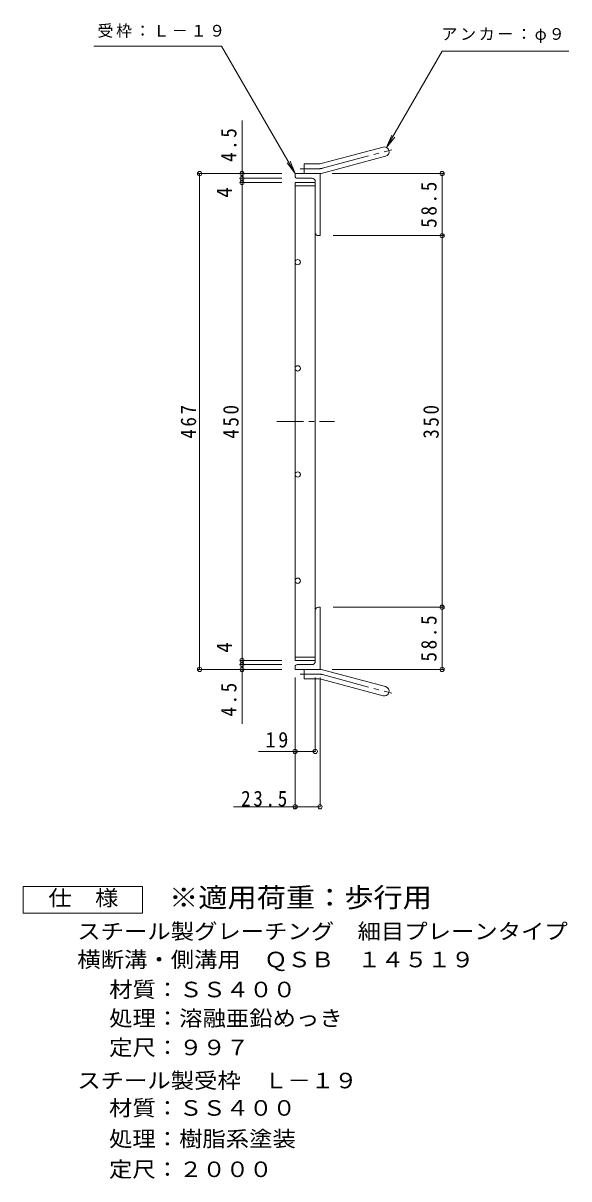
# Model space of a CAD drawing. Units: millimetres, scale not verified. Extents: x -890 to 876, y -687 to 640.
# Drawn here: x 362 to 876, y -537 to 551 of the extents above; entities that cross this region are included whole.
import ezdxf
from ezdxf.enums import TextEntityAlignment as Align

# ---------------------------------------------------------------- set-up
doc = ezdxf.new("R2010")
doc.units = ezdxf.units.MM
doc.header["$LTSCALE"] = 5
doc.header["$PDMODE"] = 32
doc.header["$PDSIZE"] = 4
doc.linetypes.add('CHAIN1', pattern=[8, 5, -1, 1, -1])
doc.linetypes.add('CHAIN2', pattern=[12, 9, -1, 1, -1])
for name, color, linetype, lineweight in [('A-1_ピット', 2, 'Continuous', 9), ('A-2_蓋', 3, 'Continuous', 9), ('A-4_寸法', 7, 'Continuous', 9), ('A-5_仕様文', 7, 'Continuous', 9), ('F-4_F-4ﾚｲﾔ', 2, 'Continuous', 9)]:
    doc.layers.add(name, color=color, linetype=linetype, lineweight=lineweight)
doc.layers.add('F-5_F-5ﾚｲﾔ', color=2, linetype='Continuous')
doc.styles.add('ＭＳ ゴシック', font='')
doc.styles.get('ＭＳ ゴシック').set_extended_font_data('MS Gothic')

msp = doc.modelspace()

# ---------------------------------------------------------------- linework, layer by layer
at = {"layer": 'A-1_ピット'}
for p, q in [((642.753, 418.942), (700.943, 434.534)), ((645.082, 410.248), (703.273, 425.841)), ((626.608, 409.635), (626.608, 418.635)), ((640.423, 418.635), (626.608, 418.635)), ((641.608, 409.635), (618.108, 409.635)), ((618.108, 409.635), (618.108, 407.135)), ((620.108, 405.135), (634.108, 405.135)), ((641.608, 409.635), (641.608, 351.135)), ((637.108, 354.135), (637.108, 402.135)), ((640.108, 351.135), (641.608, 351.135)), ((640.108, 1.135), (641.608, 1.135)), ((641.608, -57.364), (641.608, 1.135)), ((637.108, -1.865), (637.108, -49.865)), ((620.108, -52.865), (634.108, -52.865)), ((618.108, -57.364), (618.108, -54.865)), ((641.608, -57.364), (618.108, -57.364)), ((626.608, -57.364), (626.608, -66.365)), ((645.082, -57.978), (703.273, -73.57)), ((640.423, -66.365), (626.608, -66.365)), ((642.753, -66.671), (700.943, -82.263))]:
    msp.add_line(p, q, dxfattribs=at)
at = {"layer": 'A-1_ピット', "linetype": 'CHAIN2'}
for p, q in [((643.917, 414.595), (709.084, 432.056)), ((640.423, 414.135), (622.803, 414.135)), ((640.423, -61.865), (622.803, -61.865)), ((643.917, -62.325), (709.084, -79.786))]:
    msp.add_line(p, q, dxfattribs=at)
at = {"layer": 'A-1_ピット'}
for centre, radius, start, end in [((702.108, 430.187), 4.5, 285.00014, 104.99991), ((640.423, 427.635), 9, 270, 285.00002), ((620.108, 407.135), 2, 180, 270), ((634.108, 402.135), 3, 0, 90), ((640.423, 427.635), 18, 270, 285), ((640.108, 354.135), 3, 180, 270), ((640.108, -1.865), 3, 90, 180), ((620.108, -54.865), 2, 90, 180), ((634.108, -49.865), 3, 270, 0), ((640.423, -75.365), 18, 75, 90), ((640.423, -75.365), 9, 74.99998, 90), ((702.108, -77.917), 4.5, 255.00009, 74.99986)]:
    msp.add_arc(centre, radius, start, end, dxfattribs=at)
at = {"layer": 'A-1_ピット', "linetype": 'CHAIN2'}
for centre, start, end in [((640.423, 427.635), 270, 284.99995), ((640.423, -75.365), 75.00005, 90)]:
    msp.add_arc(centre, 13.5, start, end, dxfattribs=at)
at = {"layer": 'A-2_蓋'}
for p, q in [((618.108, 401.135), (637.108, 401.135)), ((618.108, -48.865), (618.108, 401.135)), ((618.108, 398.135), (637.108, 398.135)), ((637.108, 401.135), (637.108, -48.865)), ((618.108, -45.865), (637.108, -45.865)), ((618.108, -48.865), (637.108, -48.865))]:
    msp.add_line(p, q, dxfattribs=at)
at = {"layer": 'A-2_蓋', "linetype": 'CHAIN1'}
msp.add_line((601.012, 176.135), (655.278, 176.135), dxfattribs=at)
at = {"layer": 'A-2_蓋'}
for centre in [(620.608, 326.135), (620.608, 226.135), (620.608, 126.135), (620.608, 26.135)]:
    msp.add_circle(centre, 2.5, dxfattribs=at)
at = {"layer": 'A-4_寸法'}
for p, q in [((618.108, 409.635), (548.778, 529.717)), ((704.358, 434.085), (756.761, 524.849)), ((568.108, -108.643), (568.108, 459.496)), ((704.358, 434.085), (709.141, 445.633)), ((704.358, 434.085), (711.967, 444.001)), ((618.108, 409.635), (610.499, 419.552)), ((618.108, 409.635), (613.325, 421.184)), ((605.608, 409.635), (526.608, 409.635)), ((528.108, -57.365), (528.108, 409.635)), ((605.608, 405.135), (566.608, 405.135)), ((652.923, 409.635), (758.108, 409.635)), ((756.608, -57.365), (756.608, 409.635)), ((605.608, 401.135), (566.608, 401.135)), ((654.108, 351.135), (758.108, 351.135)), ((654.108, 1.135), (758.108, 1.135)), ((605.608, -48.865), (566.608, -48.865)), ((605.608, -52.865), (566.608, -52.865)), ((605.608, -57.365), (526.608, -57.365)), ((618.108, -65.011), (618.108, -188.203)), ((637.108, -65.011), (637.108, -134.664)), ((641.608, -65.011), (641.608, -186.703)), ((652.923, -57.365), (758.108, -57.365)), ((637.108, -134.664), (583.529, -134.664)), ((641.608, -186.703), (560.151, -186.703))]:
    msp.add_line(p, q, dxfattribs=at)
for p in [(528.108, 409.635), (568.108, 409.635), (568.108, 405.135), (568.108, 401.135), (756.608, 409.635), (756.608, 351.135), (756.608, 1.135), (568.108, -48.865), (568.108, -52.865), (528.108, -57.365), (568.108, -57.365), (756.608, -57.365), (618.108, -134.664), (637.108, -134.664), (618.108, -186.703), (641.608, -186.703)]:
    msp.add_point(p, dxfattribs=at)
at = {"layer": 'A-5_仕様文'}
for p, q in [((548.778, 529.717), (428.481, 529.717)), ((756.761, 524.849), (875.99, 524.849))]:
    msp.add_line(p, q, dxfattribs=at)
at = {"layer": 'F-4_F-4ﾚｲﾔ'}
msp.add_lwpolyline([(361.936, -286.839), (361.936, -261.839), (474.436, -261.839), (474.436, -286.839)], close=True, dxfattribs=at)

# ---------------------------------------------------------------- texts
at = {"layer": 'A-4_寸法', "color": 2, "style": 'ＭＳ ゴシック'}
for p in [(563.108, 386.762), (563.108, -41.676)]:
    msp.add_text('4', height=14.66, rotation=90, dxfattribs=at).set_placement(p, align=Align.BOTTOM_LEFT)
at = {"layer": 'A-4_寸法', "char_height": 11, "attachment_point": 7, "style": 'ＭＳ ゴシック'}
for s, insert in [('\\T1.17;受枠：Ｌ－１９', (431.898, 537.411)), ('\\T1.17;アンカー：φ９', (755.99, 532.543))]:
    msp.add_mtext(s, dxfattribs=dict(at, insert=insert))
at = {"layer": 'A-4_寸法', "color": 2, "char_height": 14.66, "attachment_point": 7, "rotation": 90, "style": 'ＭＳ ゴシック'}
for s, insert in [('\\T1.27;\\W0.9;4.5', (563.108, 420.557)), ('\\T1.28;\\W0.9;58.5', (751.608, 358.51)), ('\\T1.27;\\W0.9;467', (525.108, 159.885)), ('\\T1.27;\\W0.9;450', (565.108, 159.885)), ('\\T1.27;\\W0.9;350', (753.608, 159.885)), ('\\T1.28;\\W0.9;58.5', (751.608, -49.99)), ('\\T1.27;\\W0.9;4.5', (563.108, -101.775))]:
    msp.add_mtext(s, dxfattribs=dict(at, insert=insert))
at = {"layer": 'A-4_寸法', "color": 2, "char_height": 14.66, "attachment_point": 7, "style": 'ＭＳ ゴシック'}
for s, insert in [('\\T1.27;\\W0.95;19', (590.228, -131.153)), ('\\T1.28;\\W0.9;23.5', (567.273, -186.528))]:
    msp.add_mtext(s, dxfattribs=dict(at, insert=insert))
at = {"layer": 'F-4_F-4ﾚｲﾔ', "style": 'ＭＳ ゴシック', "width": 1.1}
for s, p in [('仕\u3000様', (385.686, -284.339)), ('スチール製グレーチング\u3000細目プレーンタイプ', (412.981, -315.799)), ('横断溝・側溝用\u3000ＱＳＢ\u3000１４５１９', (412.981, -342.357)), ('材質：ＳＳ４００', (442.958, -370.575)), ('処理：溶融亜鉛めっき', (442.958, -397.628)), ('定尺：９９７', (442.958, -425.165)), ('スチール製受枠\u3000Ｌ－１９', (412.993, -456.308)), ('処理：樹脂系塗装', (442.845, -511.197))]:
    msp.add_text(s, height=14.66, dxfattribs=at).set_placement(p, align=Align.BOTTOM_LEFT)
at = {"layer": 'F-5_F-5ﾚｲﾔ', "color": 3, "style": 'ＭＳ ゴシック', "width": 1.1}
msp.add_text('※適用荷重：歩行用', height=18.33, dxfattribs=at).set_placement((499.436, -286.839), align=Align.BOTTOM_LEFT)
at = {"layer": 'F-5_F-5ﾚｲﾔ', "style": 'ＭＳ ゴシック', "width": 1.1}
for s, p in [('材質：ＳＳ４００', (442.845, -482.115)), ('定尺：２０００', (442.845, -539.893))]:
    msp.add_text(s, height=14.66, dxfattribs=at).set_placement(p, align=Align.BOTTOM_LEFT)

doc.saveas('drawing.dxf')
